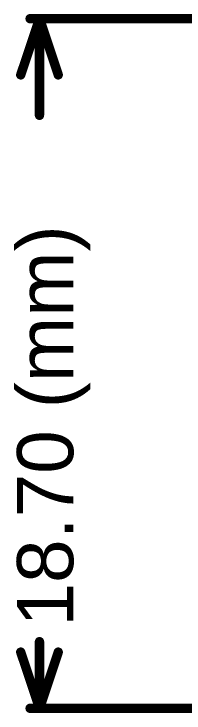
# Model space of a CAD drawing. Header units: millimetres. Extents: x -115 to 124, y -6 to 61.
# Drawn here: x -78.05 to -73.44, y 4.52 to 23.48 of the extents above; entities that cross this region are included whole.
import ezdxf

# ---------------------------------------------------------------- set-up
doc = ezdxf.new("R2010")
doc.units = ezdxf.units.MM
doc.layers.add('Mechanical1', color=6, linetype='Continuous')
doc.styles.add('Arial', font='', dxfattribs={"height": 0.2})
doc.styles.get('Arial').set_extended_font_data('Arial')

msp = doc.modelspace()

# ---------------------------------------------------------------- linework, layer by layer
at = {"layer": 'Mechanical1', "const_width": 0.254}
for points in [[(-77.865, 21.825), (-77.357, 23.349)], [(-77.611, 23.349), (-72.181, 23.349)], [(-77.357, 23.349), (-76.849, 21.825)], [(-77.357, 20.729), (-77.357, 23.349)], [(-77.357, 4.651), (-77.357, 6.458)], [(-77.865, 6.175), (-77.357, 4.651)], [(-77.357, 4.651), (-76.849, 6.175)], [(-77.611, 4.651), (-72.181, 4.651)]]:
    msp.add_lwpolyline(points, dxfattribs=at)
at = {"layer": 'Mechanical1', "const_width": 0.127}
for points in [[(-77.675, 23.349, 1), (-77.548, 23.349, 1)], [(-77.421, 23.349, 1), (-77.294, 23.349, 1)], [(-77.421, 23.349, 1), (-77.294, 23.349, 1)], [(-77.421, 23.349, 1), (-77.294, 23.349, 1)], [(-77.929, 21.825, 1), (-77.802, 21.825, 1)], [(-76.913, 21.825, 1), (-76.786, 21.825, 1)], [(-77.421, 20.729, 1), (-77.294, 20.729, 1)], [(-77.421, 6.458, 1), (-77.294, 6.458, 1)], [(-77.929, 6.175, 1), (-77.802, 6.175, 1)], [(-76.913, 6.175, 1), (-76.786, 6.175, 1)], [(-77.675, 4.651, 1), (-77.548, 4.651, 1)], [(-77.421, 4.651, 1), (-77.294, 4.651, 1)], [(-77.421, 4.651, 1), (-77.294, 4.651, 1)], [(-77.421, 4.651, 1), (-77.294, 4.651, 1)]]:
    msp.add_lwpolyline(points, format="xyb", close=True, dxfattribs=at)

# ---------------------------------------------------------------- texts
at = {"layer": 'Mechanical1', "style": 'Arial'}
msp.add_text('18.70 (mm)', height=1.524, rotation=90, dxfattribs=at).set_placement((-76.443, 6.865))

doc.saveas('drawing.dxf')
